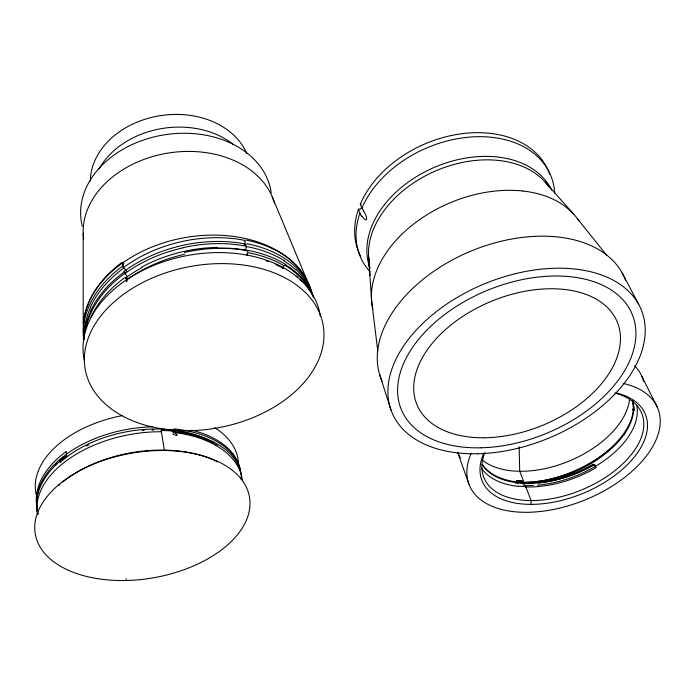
<?xml version="1.0" encoding="UTF-8"?>
<svg xmlns="http://www.w3.org/2000/svg" width="695" height="695" viewBox="0 0 695 695"><rect width="100%" height="100%" fill="white"/><g stroke="black" fill="none" stroke-linecap="round" stroke-linejoin="round"><path stroke-width="1.04" d="M530.963 504.37L531.154 500.565L525.698 486.613L518.392 486.144M126.125 580.507L126.221 578.683M123.779 263.631L122.989 262.701L122.789 266.454A1.92 0.53 54.7 0 0 123.085 266.993M85.841 321.359L87.379 315.704A111.938 79.699 -11.6 0 1 90.689 307.207M85.859 325.59L87.431 319.865A112.746 79.995 -11.6 0 1 90.802 311.291M244.266 244.935L245.352 241.13L244.162 240.904M245.37 250.686L246.464 246.873L245.769 246.742M246.76 255.604L247.637 252.537M282.274 268.313L284.046 265.69M633.727 408.347L632.624 409.346L632.997 410.12L634.726 410.397M246.03 245.153L246.378 244.857L245.526 244.692M246.794 251.225L247.498 250.634M127.333 279.503C144.464 267.34 164.194 258.757 184.714 254.274M217.335 248.176L228.09 248.341M516.776 480.662L521.459 480.558L521.763 481.34L517.836 483.399L516.776 480.662L520.121 480.931M524.178 483.816L524.629 483.868L522.883 483.763M523.691 483.842L522.762 483.798M521.389 481.009L523.543 481.088L519.704 471.262L519.156 446.807M172.03 430.891L161.171 430.431L164.359 450.099L165.506 450.534M122.789 266.454L123.467 266.559M126.916 278.374L125.725 278.052L126.594 280.094M125.517 272.527L124.57 272.266L125.239 274.117L127.645 276.914M174.827 434.914L173.42 434.514L172.829 431.013L176.973 434.592L177.112 435.409M175.522 435.113L176.452 435.383M284.073 260.912L289.103 264.274A111.73 74.886 -12.3 0 1 295.896 269.825M285.654 264.795L290.753 268.201M573.653 214.06L545.184 182.151M126.742 271.467L123.093 266.993M361.887 216.093C368.732 225.371 367.082 215.268 363.667 211.471M577.788 219.168L606.535 255.117M361.791 207.892A3.214 2.38 -19.2 0 1 358.446 209.212L360.149 213.756M549.728 174.237A103.173 73.766 -23.5 0 0 458.205 134.231A103.173 73.766 -23.5 0 0 360.323 204.278L362.043 208.83M622.277 273.118L638.67 304.349M641.893 376.412L657.47 407.505M272.214 196.781L309.301 285.784M457.823 452.81L468.925 484.102M379.783 374.987L390.998 410.05M240.166 469.759L239.454 466.38A103.486 60.717 -10.6 0 0 191.768 430.179M377.776 351.01L371.651 301.309L368.697 258.027M122.989 262.701L123.284 265.108M66.242 451.767L66.59 455.338M368.576 256.255L369.948 275.585M83.192 233.155L83.2 323.887M58.51 485.657A105.006 61.273 -9.8 0 1 59.883 484.415M62.767 481.982A105.006 61.273 -9.8 0 1 217.5 461.923M214.547 427.59A102.521 61.968 -9.3 0 1 238.55 463.374M36.157 494.562A102.521 61.968 -9.3 0 1 122.224 415.627M174.584 432.472A103.746 61.864 -8.1 0 1 242.451 480.758M174.019 428.911A103.607 60.682 -10.6 0 1 241.33 479.376M37.295 513.457A103.894 61.421 -11 0 1 160.727 431.743M171.865 431.204A103.703 60.1 -10.1 0 1 240.122 469.768M37.93 514.274A103.694 63.054 -10.4 0 1 66.981 455.538M55.235 465.459A100.732 61.751 -9.7 0 1 57.164 463.452M59.892 460.846A100.732 61.751 -9.7 0 1 65.052 456.433M37.278 508.636A103.442 63.436 -9.7 0 1 65.964 451.628M178.302 432.568A100.888 58.988 -10.7 0 1 213.356 443.254M215.346 444.366A100.888 58.988 -10.7 0 1 217.248 445.521M86.406 446.025A100.914 61.707 -9.7 0 1 88.717 444.904M142.423 430.631A100.914 61.707 -9.7 0 1 144.186 430.483M152.066 430.075A100.914 61.707 -9.7 0 1 153.795 430.04M60.083 462.609A100.853 61.725 -9.7 0 1 207.927 439.648M210.229 440.804A100.853 61.725 -9.7 0 1 214.573 443.245M38.147 513.9A103.616 63.393 -9.7 0 1 152.309 426.826M83.695 239.037A97.222 72.68 -9 0 1 165.149 153.578A97.222 72.68 -9 0 1 274.612 203.678M82.323 226.344A96.04 72.801 -8.6 0 1 162.17 135.195A96.04 72.801 -8.6 0 1 271.25 192.845M99.055 168.946A81.358 62.463 -8.3 0 1 233.529 144.656M84.321 360.175A120.079 81.975 -10.8 0 1 187.572 255.491A120.079 81.975 -10.8 0 1 320.395 316.546M85.772 329.048A116.847 82.974 -11.5 0 1 124.518 273.587M124.7 273.726A116.777 81.689 -13 0 1 183.072 247.863M91.002 317.155A117.716 83.296 -11.5 0 1 125.004 277.514M125.569 277.939A117.594 81.984 -13 0 1 141.928 267.671M83.591 334.938A116.282 83.357 -10.6 0 1 122.285 262.18M83.348 323.748A115.952 80.464 -10.5 0 1 191.055 236.656A115.952 80.464 -10.5 0 1 311.36 292.213M83.582 339.36A117.134 83.678 -10.6 0 1 122.754 266.029M84.26 338.196A120.826 86.206 -11 0 1 85.659 321.359M90.393 307.164A116.022 82.549 -11.9 0 1 123.719 268.096M123.232 267.766A116.326 81.55 -13 0 1 244.423 240.296M84.173 339.829A121.712 86.536 -11 0 1 85.676 325.59M90.506 311.247A116.899 82.87 -11.9 0 1 124.197 271.988M123.71 271.658A117.186 81.854 -13 0 1 245.865 244.101M126.134 281.788A117.542 81.775 -13 0 1 127.524 280.78M247.594 252.615A116.664 78.222 -12.7 0 1 284.012 265.716M184.349 252.502A117.516 81.202 -13.9 0 1 248.515 250.886M284.785 265.125A116.864 78.118 -12.5 0 1 309.987 291.075M266.124 260.834A117.533 78.526 -12.8 0 1 268.461 261.641M275.95 264.647A117.533 78.526 -12.8 0 1 283.586 268.461M296.287 276.158A117.733 78.413 -12.5 0 1 297.486 277.192M300.327 279.842A117.733 78.413 -12.5 0 1 301.404 280.936M246.021 240.036A116.274 79.108 -12.8 0 1 311.412 292.421M247.055 243.745A117.134 79.412 -12.8 0 1 313.271 297.321M246.664 246.543A120.791 81.454 -12.7 0 1 284.333 260.703M296.148 269.677A116.022 77.632 -12 0 1 311.977 294.15M247.698 250.304A121.677 81.758 -12.8 0 1 285.923 264.587M228.151 248.176A116.812 79.022 -13 0 1 247.576 250.513M290.762 268.192A112.538 75.156 -12.3 0 1 297.599 273.795M297.851 273.656A116.89 77.936 -12.1 0 1 312.846 295.835M141.511 267.219A117.281 81.411 -13.2 0 1 217.483 247.411M183.028 247.681A115.24 79.604 -13.3 0 1 246.099 246.178M90.324 180.978A80.542 62.42 -8 0 1 158.364 115.978A80.542 62.42 -8 0 1 246.812 153.586M246.239 265.455A120.999 81.836 -10.9 0 0 84.886 367.308A120.999 81.836 -10.9 0 0 266.715 411.205A120.999 81.836 -10.9 0 0 268.539 270.833A121.043 81.862 -10.9 0 0 246.239 265.464M614.84 393.031A85.207 48.129 -22.2 0 1 631.625 454.156A85.207 48.129 -22.2 0 1 530.285 500.556A85.207 48.129 -22.2 0 1 484.884 452.541M616.665 393.049A88.161 49.675 -22.2 0 1 634.856 456.38A88.161 49.675 -22.2 0 1 528.912 504.344A88.161 49.675 -22.2 0 1 483.755 453.218M629.566 399.173A83.548 48.754 -22.4 0 1 568.866 461.176A83.548 48.754 -22.4 0 1 482.087 459.899M625.196 432.646A84.243 47.269 -23.1 0 1 623.997 434.306M619.575 439.744A84.243 47.269 -23.1 0 1 536.618 481.713M532.57 482.148A84.243 47.269 -23.1 0 1 522.657 482.573M594.381 464.521A84.347 48.45 -20.8 0 1 538.225 483.016M534.316 483.346A84.347 48.45 -20.8 0 1 524.795 483.581M636.768 405.298A84.425 49.163 -21 0 1 537.435 485.206M533.386 485.484A84.425 49.163 -21 0 1 523.587 485.527M596.075 467.683A84.503 49.137 -21 0 1 525.507 486.96M634.657 365.822A99.637 58.171 -22.4 0 1 643.622 381.312M460.49 458.005A99.637 58.171 -22.4 0 1 457.666 452.332M623.172 383.423A101.774 57.372 -22.2 0 1 646.454 455.903A101.774 57.372 -22.2 0 1 524.378 512.302A101.774 57.372 -22.2 0 1 471.028 453.705M633.041 402.292A82.071 45.913 -23.1 0 1 600.749 457.188A82.071 45.913 -23.1 0 1 520.729 482.895M520.425 482.113A82.027 45.931 -23.1 0 0 600.411 456.415A82.027 45.931 -23.1 0 0 632.659 401.519A82.019 48.476 -23 0 1 633.562 409.112M593.269 464.13A82.097 47.138 -20.8 0 1 482.46 464.651M593.608 464.903A82.14 47.121 -20.8 0 1 482.104 464.451M518.227 486.37A84.399 49.936 -22.2 0 1 481.418 468.187M517.54 483.086A84.26 49.771 -21.5 0 1 515.351 482.834M632.685 400.78A82.062 48.468 -23 0 1 633.936 409.885M360.905 256.69A103.173 73.766 -23.5 0 1 358.446 209.204M360.323 204.278A3.214 2.38 -19.2 0 1 361.339 204.565M361.765 208.422A103.494 73.739 -23.5 0 1 470.124 137.054A103.494 73.739 -23.5 0 1 554.697 193.123M370.009 271.78A103.494 73.739 -23.5 0 1 359.871 213.365M370.07 268.218A98.907 69.517 -23.3 0 1 434.531 167.295A98.907 69.517 -23.3 0 1 551.804 190.343M362.217 208.413A53.941 28.825 85.9 0 1 363.876 211.037M361.774 216.466A57.233 29.755 85.4 0 1 360.01 214.147M382.094 381.086A131.789 84.364 -22.6 0 1 470.975 251.095A131.789 84.364 -22.6 0 1 625.517 280.146M369.219 262.058A98.56 69.083 -23.3 0 1 437.607 170.075A98.56 69.083 -23.3 0 1 549.363 187.581M372.92 309.006A112.816 76.268 -23 0 1 392.032 245.005A112.868 76.302 -23 0 1 522.866 191.012M522.822 191.012A112.816 76.268 -23 0 1 578.987 220.975M594.668 464.781L594.121 464.912L595.867 467.483L594.668 464.781M96.666 578.518A108.689 63.254 -9.8 0 0 249.627 497.985A108.689 63.254 -9.8 0 0 80.837 470.081A108.689 63.254 -9.8 0 0 96.666 578.518M481.096 447.797A124.883 77.38 -22.4 0 0 633.076 316.572A124.883 77.38 -22.4 0 0 436.121 321.438A124.883 77.38 -22.4 0 0 481.096 447.797M477.778 453.757A134.83 83.582 -22.4 0 0 642.197 312.211A134.83 83.582 -22.4 0 0 429.701 317.076A134.83 83.582 -22.4 0 0 477.778 453.757M484.363 437.772A108.35 67.094 -22.4 0 0 618.385 325.069A108.35 67.094 -22.4 0 0 448.501 327.006A108.35 67.094 -22.4 0 0 484.363 437.772"/></g></svg>
